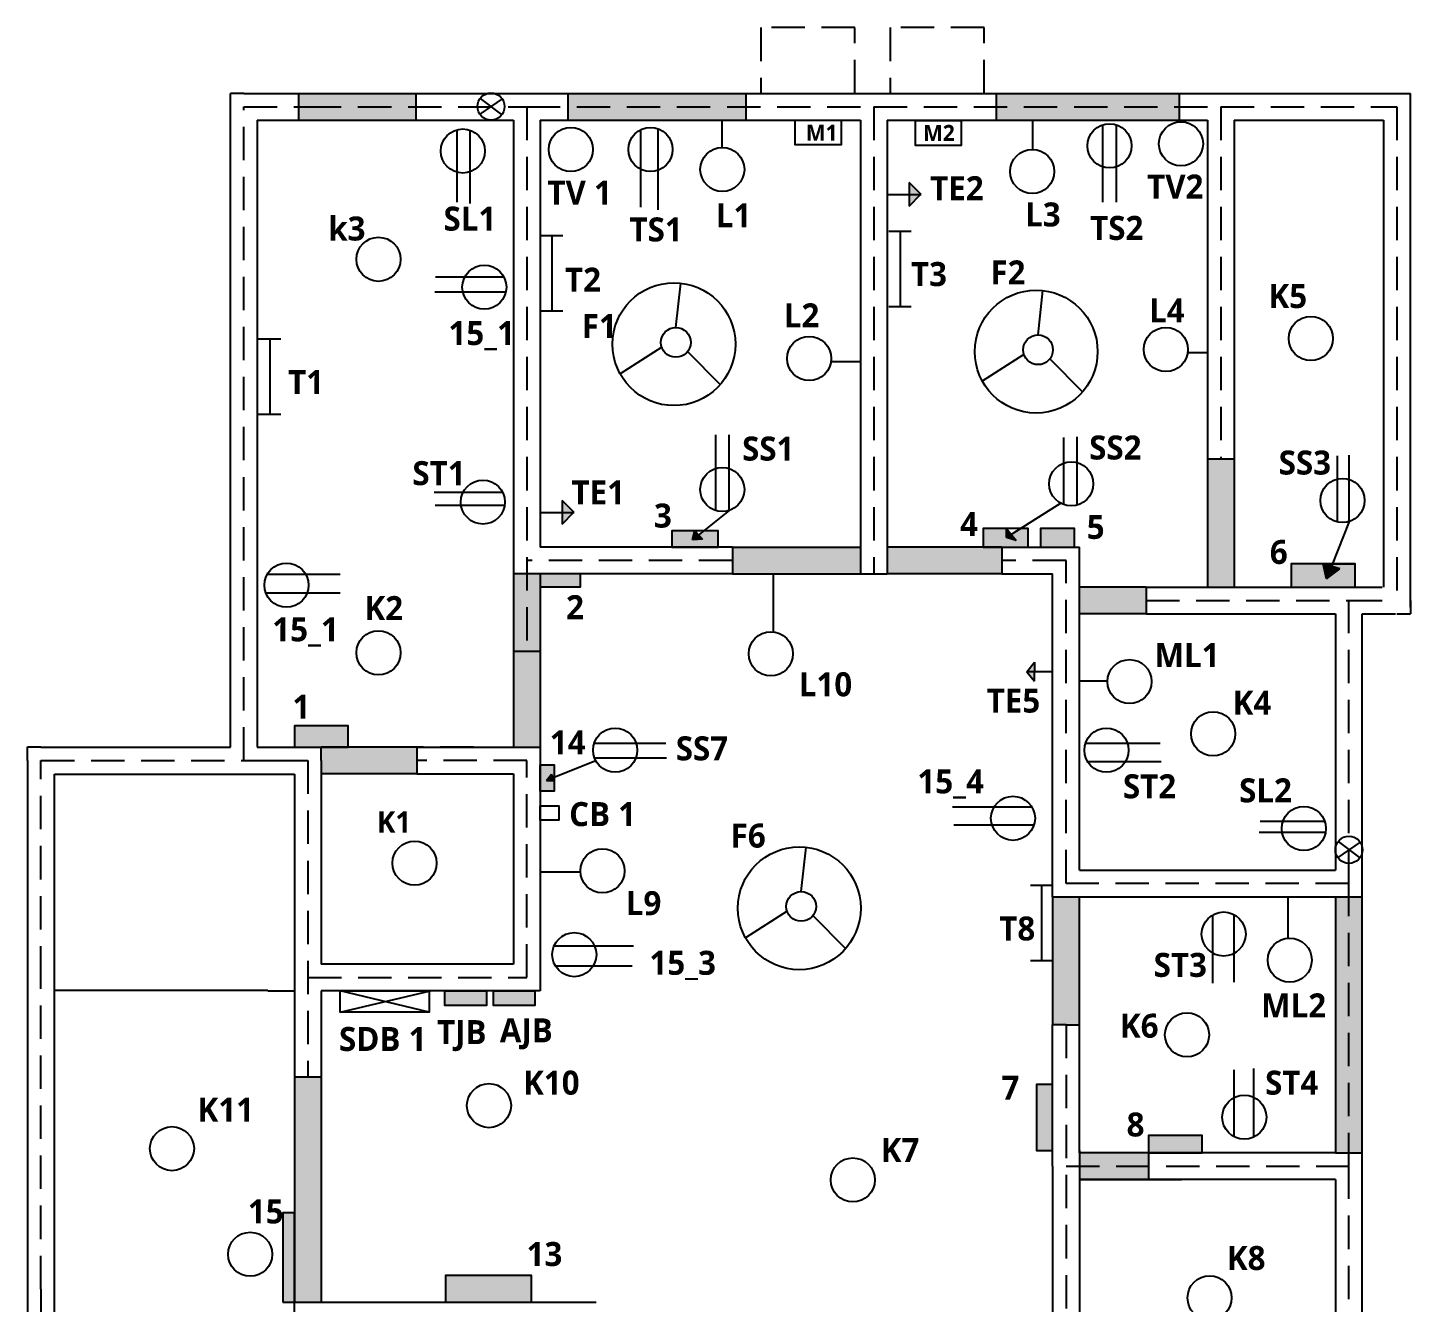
# Model space of a CAD drawing. Header units: inches. Extents: x 2496 to 3329, y -26 to 794.
# Drawn here: x 2496 to 3014, y 316 to 794 of the extents above; entities that cross this region are included whole.
import ezdxf

# ---------------------------------------------------------------- set-up
doc = ezdxf.new("R2010")
doc.units = ezdxf.units.IN
doc.header["$LTSCALE"] = 50
doc.header["$MEASUREMENT"] = 0
doc.linetypes.add('HIDDEN', pattern=[0.375, 0.25, -0.125])

msp = doc.modelspace()

# ---------------------------------------------------------------- hatches: boundary and pattern name
h = msp.add_hatch(color=120)
h.paths.add_polyline_path([(2641.53, 769.36), (2597.59, 769.36), (2597.59, 764.36), (2601.02, 764.36), (2641.53, 764.36)])
h.paths.add_polyline_path([(2641.53, 764.36), (2601.02, 764.36), (2597.59, 764.36), (2597.59, 759.36), (2641.53, 759.36)])
h.paths.add_polyline_path([(2765.26, 769.36), (2698.57, 769.36), (2698.57, 764.36), (2765.26, 764.36)])
h.paths.add_polyline_path([(2765.26, 764.36), (2698.57, 764.36), (2698.57, 759.36), (2765.26, 759.36)])
h.paths.add_polyline_path([(2927.54, 769.36), (2859, 769.36), (2859, 764.36), (2927.54, 764.36)])
h.paths.add_polyline_path([(2927.54, 764.36), (2859, 764.36), (2859, 759.36), (2927.54, 759.36)])
h = msp.add_hatch(color=256)
h.paths.add_polyline_path([(2826.25, 735.9), (2826.29, 731.49), (2830.62, 731.49), (2830.68, 731.54)])
h.paths.add_polyline_path([(2826.32, 727.12), (2830.62, 731.49), (2826.29, 731.49)])
h = msp.add_hatch(color=81)
h.paths.add_polyline_path([(2688.02, 560.36), (2678.02, 560.36), (2678.02, 524.36), (2688.02, 524.36)])
h.paths.add_polyline_path([(2641.84, 524.36), (2605.94, 524.36), (2605.94, 519.36), (2605.94, 514.36), (2641.84, 514.36)])
h.paths.add_polyline_path([(2808.02, 599.36), (2760.02, 599.36), (2760.02, 589.36), (2808.02, 589.36)])
h.paths.add_polyline_path([(2861.02, 599.36), (2818.02, 599.36), (2818.02, 589.36), (2861.02, 589.36)])
h.paths.add_polyline_path([(2915.02, 584.36), (2890.02, 584.36), (2890.02, 574.36), (2915.02, 574.36)])
h.paths.add_polyline_path([(2948.02, 632.36), (2938.02, 632.36), (2938.02, 584.36), (2948.02, 584.36)])
h.paths.add_polyline_path([(2890.02, 468.36), (2880.02, 468.36), (2880.02, 420.36), (2885.02, 420.36), (2890.02, 420.36)])
h.paths.add_polyline_path([(2820.02, 266.36), (2771.91, 266.31), (2771.92, 256.31), (2820.02, 256.36)])
h.paths.add_polyline_path([(2842.02, 160.36), (2831.87, 160.36), (2831.87, 150.3), (2832.02, 150.3), (2832.02, 125.36), (2842.02, 125.36)])
h = msp.add_hatch(color=256)
h.paths.add_polyline_path([(2696.22, 616.76), (2696.26, 612.35), (2700.59, 612.35), (2700.65, 612.41)])
h.paths.add_polyline_path([(2700.59, 612.35), (2696.26, 612.35), (2696.29, 607.98)])
h = msp.add_hatch(color=250)
h.paths.add_polyline_path([(2746, 605.43), (2737.29, 605.43), (2737.29, 599.36), (2754.7, 599.36), (2754.7, 605.43), (2749.33, 605.43), (2747.4, 603.88), (2748.84, 602.28), (2745.1, 602.03)])
h.paths.add_polyline_path([(2703.08, 589.36), (2688.02, 589.36), (2688.02, 584.48), (2703.08, 584.48)])
h.paths.add_polyline_path([(2693.28, 517.72), (2688.01, 517.72), (2688.01, 507.94), (2693.28, 507.94), (2693.28, 511.96), (2690.37, 511.96), (2692.3, 514.22), (2692.86, 512.94), (2693.28, 513.11)])
h.paths.add_polyline_path([(2862.71, 602.94), (2862.71, 606.35), (2853.96, 606.35), (2853.96, 599.36), (2870.79, 599.36), (2870.79, 606.35), (2868.11, 606.35), (2864.53, 604.09), (2866.3, 601.88)])
h.paths.add_polyline_path([(2888.24, 606.35), (2875.52, 606.35), (2875.52, 599.36), (2888.24, 599.36)])
h.paths.add_polyline_path([(2981.35, 593.1), (2969.4, 593.1), (2969.4, 584.36), (2993.31, 584.36), (2993.31, 593.1), (2984.82, 593.1), (2984.45, 592.18), (2987.59, 591.25), (2982.6, 587.51)])
h.paths.add_polyline_path([(2880.02, 398.01), (2873.97, 398.01), (2873.97, 373.29), (2880.02, 373.29)])
h.paths.add_polyline_path([(2684.73, 326.49), (2652.52, 326.49), (2652.52, 316.39), (2684.73, 316.39)])
h.paths.add_polyline_path([(2596.02, 349.87), (2591.61, 349.87), (2591.61, 316.39), (2596.02, 316.39)])
h.paths.add_polyline_path([(2691.37, 306.36), (2665.7, 306.36), (2665.7, 296.04), (2691.37, 296.04)])
h.paths.add_polyline_path([(2762.02, 180.71), (2751.45, 180.71), (2751.45, 175.23), (2753.7, 173.61), (2756.08, 176.73), (2757.66, 170.76), (2751.45, 170.64), (2751.45, 163.86), (2762.02, 163.86)])
h.paths.add_polyline_path([(2850.49, 82.92), (2842.02, 82.92), (2842.02, 62.48), (2850.49, 62.48)])
h.paths.add_polyline_path([(2901.22, 256.36), (2884.27, 256.36), (2884.27, 248.51), (2901.22, 248.51)])
h.paths.add_polyline_path([(2936, 378.95), (2915.88, 378.95), (2915.88, 372.36), (2936, 372.36)])
h = msp.add_hatch(color=256)
h.paths.add_polyline_path([(2862.71, 606.35), (2862.71, 602.94), (2864.53, 604.09)])
h.paths.add_polyline_path([(2864.53, 604.09), (2862.71, 602.94), (2866.3, 601.88)])
h = msp.add_hatch(color=256)
h.paths.add_polyline_path([(2747.4, 603.88), (2746, 605.43), (2745.1, 602.03)])
h.paths.add_polyline_path([(2748.84, 602.28), (2747.4, 603.88), (2745.1, 602.03)])
h = msp.add_hatch(color=256)
h.paths.add_polyline_path([(2984.45, 592.18), (2981.35, 593.1), (2982.6, 587.51)])
h.paths.add_polyline_path([(2984.45, 592.18), (2982.6, 587.51), (2987.59, 591.25)])
h = msp.add_hatch(color=81)
h.paths.add_polyline_path([(2683.02, 589.36), (2678.02, 589.36), (2678.02, 560.36), (2683.02, 560.36)])
h.paths.add_polyline_path([(2688.02, 589.36), (2683.02, 589.36), (2683.02, 560.36), (2688.02, 560.36)])
h = msp.add_hatch(color=256)
h.paths.add_polyline_path([(2873.2, 556.24), (2870.33, 552.66), (2873.2, 552.66)])
h.paths.add_polyline_path([(2873.2, 552.66), (2870.33, 552.66), (2873.2, 549.08)])
for color, points in [(250, [(2616.12, 532.35), (2596.02, 532.35), (2596.02, 524.36), (2616.12, 524.36)]), (58, [(2667.89, 433.07), (2652.3, 433.07), (2652.3, 427.65), (2667.89, 427.65)]), (151, [(2686.07, 433.07), (2670.48, 433.07), (2670.48, 427.65), (2686.07, 427.65)]), (3, [(2605.94, 400.73), (2596.02, 400.73), (2596.02, 316.39), (2605.94, 316.39)]), (256, [(2605.94, 400.73), (2596.02, 400.73), (2596.02, 316.39), (2605.94, 316.39)]), (81, [(2605.94, 400.73), (2596.02, 400.73), (2596.02, 316.39), (2605.94, 316.39)])]:
    msp.add_hatch(color=color).paths.add_polyline_path(points)
h = msp.add_hatch(color=256)
h.paths.add_polyline_path([(2692.3, 514.22), (2690.37, 511.96), (2692.86, 512.94)])
h.paths.add_polyline_path([(2692.86, 512.94), (2690.37, 511.96), (2693.28, 511.96)])
h = msp.add_hatch(color=120)
h.paths.add_polyline_path([(2991.02, 468.36), (2986.02, 468.36), (2986.02, 372.36), (2991.02, 372.36)])
h.paths.add_polyline_path([(2996.02, 468.36), (2991.02, 468.36), (2991.02, 372.36), (2996.02, 372.36)])
h.paths.add_polyline_path([(2991.02, 256.36), (2986.02, 256.36), (2986.02, 190.99), (2991.02, 190.99)])
h.paths.add_polyline_path([(2996.02, 256.36), (2991.02, 256.36), (2991.02, 190.99), (2996.02, 190.99)])
h = msp.add_hatch(color=91)
h.paths.add_polyline_path([(2915.88, 372.36), (2890.02, 372.36), (2890.02, 367.36), (2915.88, 367.36)])
h.paths.add_polyline_path([(2915.88, 367.36), (2890.02, 367.36), (2890.02, 362.36), (2915.88, 362.36)])

# ---------------------------------------------------------------- linework, layer by layer
at = {"linetype": 'HIDDEN'}
for p, q in [((2577.02, 769.36), (2572.02, 769.36)), ((2572.02, 764.36), (2572.02, 769.36)), ((3009.02, 769.36), (3014.02, 769.36)), ((3014.02, 764.36), (3014.02, 769.36)), ((2577.02, 519.36), (2577.02, 764.36)), ((2577.02, 764.36), (2601.02, 764.36)), ((2601.02, 764.36), (2683.02, 764.36)), ((2683.02, 764.36), (2813.02, 764.36)), ((2683.02, 764.36), (2683.02, 560.36)), ((2813.02, 764.36), (2943.02, 764.36)), ((2813.02, 764.36), (2813.02, 589.36)), ((2943.02, 764.36), (3009.02, 764.36)), ((2943.02, 764.36), (2943.02, 632.36)), ((3009.02, 764.36), (3009.02, 579.36)), ((2760.02, 594.36), (2683.02, 594.36)), ((2885.02, 594.36), (2861.02, 594.36)), ((2885.02, 473.36), (2885.02, 594.36)), ((2915.02, 584.36), (2915.02, 574.36)), ((2991.02, 584.36), (3004.02, 584.36)), ((2915.02, 579.36), (2991.02, 579.36)), ((2991.02, 473.36), (2991.02, 579.36)), ((2991.02, 579.36), (3009.02, 579.36)), ((3014.02, 579.36), (3014.02, 574.36)), ((2996.02, 574.36), (3009.02, 574.36)), ((3009.02, 574.36), (3014.02, 574.36)), ((2496.02, 519.36), (2496.02, 524.49)), ((2501.02, 524.36), (2496.02, 524.36)), ((2663.02, 524.36), (2641.84, 524.36)), ((2501.02, 437.36), (2501.02, 519.36)), ((2501.02, 519.36), (2577.02, 519.36)), ((2601.02, 519.36), (2600.98, 400.73)), ((2605.94, 519.36), (2605.94, 452.36)), ((2683.02, 519.36), (2641.84, 519.36)), ((2683.02, 438.06), (2683.02, 519.36)), ((2577.02, 514.22), (2582.02, 514.22)), ((2596.02, 514.22), (2596.02, 452.36)), ((2991.02, 473.36), (2885.02, 473.36)), ((2991.02, 367.36), (2991.02, 473.36)), ((2501.02, 321.36), (2501.02, 437.36)), ((2601.09, 438.07), (2683.02, 438.06)), ((2885.02, 420.36), (2885.02, 261.36)), ((2885.02, 367.36), (2991.02, 367.36)), ((2991.02, 261.36), (2991.02, 367.36)), ((2501.02, 321.36), (2501.02, 11.36))]:
    msp.add_line(p, q, dxfattribs=at)
for p, q in [((2577.02, 769.36), (3009.02, 769.36)), ((2597.59, 759.36), (2597.59, 769.36)), ((2641.53, 759.36), (2641.53, 769.36)), ((2673.81, 767.27), (2665.39, 761.54)), ((2665.53, 767.46), (2673.67, 761.35)), ((2698.57, 759.36), (2698.57, 769.36)), ((2765.26, 759.36), (2765.26, 769.36)), ((2859, 759.36), (2859, 769.36)), ((2927.54, 759.36), (2927.54, 769.36)), ((2572.02, 524.36), (2572.02, 764.36)), ((3014.02, 576.86), (3014.02, 764.36)), ((2582.02, 759.36), (2582.02, 524.36)), ((2582.02, 759.36), (2678.02, 759.36)), ((2678.02, 759.36), (2678.02, 560.36)), ((2688.02, 759.36), (2808.02, 759.36)), ((2688.02, 759.36), (2688.02, 599.36)), ((2688.02, 759.36), (2688.02, 599.36)), ((2756.25, 749.12), (2756.25, 759.38)), ((2808.02, 759.36), (2808.02, 589.36)), ((2818.02, 759.36), (2938.02, 759.36)), ((2818.02, 759.36), (2818.02, 589.36)), ((2818.02, 759.36), (2818.02, 589.36)), ((2872.64, 748.35), (2872.64, 759.36)), ((2898.71, 757.51), (2898.71, 728.59)), ((2903.83, 757.56), (2903.83, 728.59)), ((2938.02, 759.36), (2938.02, 632.36)), ((2948.02, 759.36), (3004.02, 759.36)), ((2948.02, 759.36), (2948.02, 632.36)), ((3004.02, 759.36), (3004.02, 584.36)), ((2656.83, 755.71), (2656.83, 728.61)), ((2661.67, 755.59), (2661.67, 728.13)), ((2725.63, 755.68), (2725.63, 726.68)), ((2732.13, 756.08), (2732.13, 725.7)), ((2830.73, 731.49), (2826.25, 735.9)), ((2826.25, 735.9), (2826.32, 727.12)), ((2818.02, 731.49), (2830.73, 731.49)), ((2826.32, 727.12), (2830.68, 731.54)), ((2688.21, 716.14), (2696.55, 716.14)), ((2692.38, 716.14), (2692.41, 687.79)), ((2818.68, 717.72), (2827.02, 717.72)), ((2822.85, 717.72), (2822.88, 689.36)), ((2674.46, 700.53), (2648.76, 700.53)), ((2675.17, 694.89), (2648.52, 694.89)), ((2738.86, 681.63), (2740.7, 698.22)), ((2874.55, 678.86), (2876.39, 695.46)), ((2827.02, 689.36), (2818.68, 689.36)), ((2696.55, 687.79), (2688.21, 687.79)), ((2582.53, 677.4), (2590.86, 677.4)), ((2586.69, 677.4), (2586.72, 649.05)), ((2733.58, 674.26), (2717.98, 664.32)), ((2743.27, 672.64), (2755.52, 660.26)), ((2797, 668.84), (2808.02, 668.84)), ((2869.27, 671.49), (2853.67, 661.55)), ((2878.96, 669.87), (2891.21, 657.49)), ((2930.65, 672.31), (2938.02, 672.31)), ((2590.86, 649.05), (2582.53, 649.05)), ((2753.84, 613), (2753.84, 641.45)), ((2758.83, 613.05), (2758.83, 641.45)), ((2884.26, 615.24), (2884.26, 640.36)), ((2889.21, 615.08), (2889.21, 640.65)), ((2938.02, 632.36), (2948.02, 632.36)), ((2938.02, 632.36), (2938.02, 584.36)), ((2948.02, 632.36), (2948.02, 584.36)), ((2986.71, 608.75), (2986.71, 633.57)), ((2991.08, 608.91), (2991.08, 633.73)), ((2674.02, 619.8), (2648.27, 619.8)), ((2700.7, 612.35), (2696.22, 616.76)), ((2696.22, 616.76), (2696.29, 607.98)), ((2674.74, 614.91), (2648.65, 614.91)), ((2687.99, 612.35), (2700.7, 612.35)), ((2696.29, 607.98), (2700.65, 612.41)), ((2758.83, 613.05), (2745.1, 602.03)), ((2883.03, 615.78), (2862.71, 602.94)), ((2862.71, 602.94), (2862.71, 606.35)), ((2862.71, 606.35), (2866.3, 601.88)), ((2991.08, 608.91), (2982.6, 587.51)), ((2745.1, 602.03), (2746, 605.43)), ((2748.84, 602.28), (2745.1, 602.03)), ((2746, 605.43), (2748.84, 602.28)), ((2866.3, 601.88), (2862.71, 602.94)), ((2760.02, 599.36), (2688.02, 599.36)), ((2760.02, 599.36), (2760.02, 589.36)), ((2760.02, 599.36), (2808.02, 599.36)), ((2861.02, 599.36), (2818.02, 599.36)), ((2861.02, 599.36), (2890.02, 599.36)), ((2861.02, 599.36), (2861.02, 589.36)), ((2890.02, 478.36), (2890.02, 599.36)), ((2982.6, 587.51), (2981.35, 593.1)), ((2981.35, 593.1), (2993.31, 593.1)), ((2987.59, 591.25), (2981.35, 593.1)), ((2982.6, 587.51), (2987.59, 591.25)), ((2585.83, 589.18), (2613.06, 589.18)), ((2688.02, 589.36), (2678.02, 589.36)), ((2688.02, 589.36), (2688.02, 560.36)), ((2688.02, 589.36), (2688.02, 560.36)), ((2760.02, 589.36), (2688.02, 589.36)), ((2760.02, 589.36), (2808.02, 589.36)), ((2775.46, 567.59), (2775.46, 589.19)), ((2808.02, 589.36), (2818.02, 589.36)), ((2861.02, 589.36), (2818.02, 589.36)), ((2861.02, 589.36), (2880.02, 589.36)), ((2880.02, 579.36), (2880.02, 589.36)), ((2585.25, 582.22), (2613.06, 582.22)), ((2915.02, 584.36), (2890.02, 584.36)), ((2915.02, 584.36), (2991.02, 584.36)), ((2880.02, 468.36), (2880.02, 579.36)), ((2890.02, 478.36), (2890.02, 579.36)), ((2915.02, 574.36), (2890.02, 574.36)), ((2915.02, 574.36), (2986.02, 574.36)), ((2986.02, 574.36), (2986.02, 478.36)), ((2996.02, 11.36), (2996.02, 574.36)), ((2678.02, 560.36), (2688.02, 560.36)), ((2678.02, 560.36), (2678.02, 524.36)), ((2688.02, 560.36), (2688.02, 524.36)), ((2870.33, 552.66), (2873.2, 556.24)), ((2873.2, 556.24), (2873.2, 552.66)), ((2880.02, 552.66), (2870.33, 552.66)), ((2870.33, 552.66), (2873.2, 549.08)), ((2873.2, 549.08), (2873.2, 552.66)), ((2900.56, 549.17), (2890.02, 549.17)), ((2501.02, 524.36), (2572.02, 524.36)), ((2582.02, 524.36), (2596.02, 524.36)), ((2596.02, 524.36), (2606.01, 524.36)), ((2605.94, 519.36), (2605.94, 524.36)), ((2641.84, 524.36), (2606.01, 524.36)), ((2641.84, 524.36), (2641.84, 514.36)), ((2641.84, 524.36), (2688.02, 524.36)), ((2688.01, 524.36), (2688.02, 433.08)), ((2708.28, 525.84), (2735.1, 525.84)), ((2892.38, 525.91), (2920.33, 525.91)), ((2496.02, 519.36), (2496.02, 11.36)), ((2577.02, 519.36), (2601.02, 519.36)), ((2579.73, 519.37), (2588.2, 519.37)), ((2708.9, 519.29), (2690.37, 511.96)), ((2708.38, 520.43), (2735.39, 520.43)), ((2893.1, 519.06), (2920.62, 519.06)), ((2506.02, 16.36), (2506.02, 514.22)), ((2506.02, 514.22), (2582.02, 514.22)), ((2582.02, 514.22), (2596.02, 514.22)), ((2596.02, 514.22), (2596.02, 433.06)), ((2641.84, 514.36), (2605.94, 514.36)), ((2605.94, 514.22), (2605.94, 443.06)), ((2641.84, 514.36), (2678.02, 514.36)), ((2678.02, 514.36), (2678.02, 443.06)), ((2690.37, 511.96), (2692.3, 514.22)), ((2693.28, 511.96), (2692.3, 514.22)), ((2690.37, 511.96), (2693.28, 511.96)), ((2872.3, 501.9), (2842.55, 501.9)), ((2873.01, 495.14), (2843.02, 495.14)), ((2982.24, 492.45), (2957.43, 492.45)), ((2981.92, 496.57), (2957.73, 496.57)), ((2995.23, 488.82), (2986.81, 483.08)), ((2986.95, 489.01), (2995.1, 482.9)), ((2785.8, 470.31), (2787.64, 486.9)), ((2703.1, 477.58), (2688.02, 477.57)), ((2890.02, 478.36), (2986.02, 478.36)), ((2871.69, 472.72), (2880.02, 472.72)), ((2875.85, 472.72), (2875.88, 444.36)), ((2880.02, 468.36), (2986.02, 468.36)), ((2880.02, 468.36), (2880.02, 420.36)), ((2890.02, 420.36), (2890.02, 468.36)), ((2968.25, 452.85), (2968.25, 468.36)), ((2986.02, 468.36), (2986.02, 372.36)), ((2986.02, 468.36), (2996.02, 468.36)), ((2780.52, 462.93), (2764.92, 453)), ((2790.21, 461.31), (2802.46, 448.93)), ((2939.93, 461.5), (2939.93, 435.96)), ((2947.88, 461.71), (2947.88, 436.39)), ((2693.22, 449.93), (2723.04, 449.93)), ((2596.02, 442.36), (2596.02, 400.73)), ((2678.02, 443.06), (2605.94, 443.06)), ((2693.72, 442.41), (2722.46, 442.41)), ((2880.02, 444.36), (2871.69, 444.36)), ((2586.02, 433.16), (2506.02, 433.16)), ((2586.02, 433.06), (2596.02, 433.06)), ((2596.02, 433.05), (2596.02, 433.05)), ((2688.02, 433.08), (2605.94, 433.06)), ((2605.94, 433.06), (2605.94, 400.73)), ((2613.09, 425.07), (2646.98, 433.07)), ((2646.5, 425.07), (2613.09, 433.06)), ((2880.02, 367.36), (2880.02, 420.36)), ((2885.02, 420.36), (2880.02, 420.36)), ((2885.02, 420.36), (2890.02, 420.36)), ((2890.02, 372.36), (2890.02, 420.36)), ((2605.94, 400.73), (2596.02, 400.73)), ((2596.02, 400.73), (2596.02, 316.39)), ((2605.94, 400.73), (2605.94, 316.39)), ((2947.98, 378.41), (2947.98, 403.53)), ((2955.36, 378.27), (2955.36, 403.96)), ((2890.02, 373.29), (2890.02, 362.36)), ((2986.02, 372.36), (2890.02, 372.36)), ((2915.88, 372.36), (2915.88, 362.36)), ((2986.02, 372.36), (2996.02, 372.36)), ((2880.02, 367.36), (2880.02, 266.36)), ((2986.02, 362.36), (2890.02, 362.36)), ((2890.02, 362.36), (2890.02, 266.36)), ((2890.02, 362.36), (2928.34, 362.36)), ((2986.02, 362.36), (2986.02, 266.36)), ((2596.02, 16.36), (2596.02, 316.39)), ((2596.02, 316.39), (2709.02, 316.39))]:
    msp.add_line(p, q)
for points in [[(2770.71, 769.36), (2805.96, 769.36), (2805.96, 793.97), (2770.71, 793.97)], [(2819.11, 769.36), (2854.36, 769.36), (2854.36, 793.97), (2819.11, 793.97)]]:
    msp.add_lwpolyline(points, close=True, dxfattribs=at)
for points in [[(2783.6, 759.36), (2800.74, 759.36), (2800.74, 750.02), (2783.6, 750.02)], [(2828.62, 759.15), (2845.76, 759.15), (2845.76, 749.81), (2828.62, 749.81)], [(2853.96, 599.36), (2870.79, 599.36), (2870.79, 606.35), (2853.96, 606.35)], [(2875.52, 599.36), (2888.24, 599.36), (2888.24, 606.35), (2875.52, 606.35)], [(2737.29, 599.36), (2754.7, 599.36), (2754.7, 605.43), (2737.29, 605.43)], [(2969.4, 584.36), (2993.31, 584.36), (2993.31, 593.1), (2969.4, 593.1)], [(2688.02, 584.48), (2703.08, 584.48), (2703.08, 589.36), (2688.02, 589.36)], [(2596.02, 524.36), (2616.12, 524.36), (2616.12, 532.35), (2596.02, 532.35)], [(2688.01, 517.72), (2693.28, 517.72), (2693.28, 507.94), (2688.01, 507.94)], [(2688.01, 502.41), (2695.07, 502.41), (2695.07, 497.01), (2688.01, 497.01)], [(2613.09, 433.06), (2646.5, 433.06), (2646.5, 425.07), (2613.09, 425.07)], [(2652.3, 433.07), (2667.89, 433.07), (2667.89, 427.65), (2652.3, 427.65)], [(2670.48, 433.07), (2686.07, 433.07), (2686.07, 427.65), (2670.48, 427.65)], [(2880.02, 398.01), (2873.97, 398.01), (2873.97, 373.29), (2880.02, 373.29)], [(2915.88, 372.36), (2936, 372.36), (2936, 378.95), (2915.88, 378.95)], [(2591.61, 316.39), (2596.02, 316.39), (2596.02, 349.87), (2591.61, 349.87)], [(2652.52, 316.39), (2684.73, 316.39), (2684.73, 326.49), (2652.52, 326.49)]]:
    msp.add_lwpolyline(points, close=True)
for centre, radius in [((2669.6, 764.41), 5.09), ((2699.53, 748.3), 8.26), ((2729.34, 748.3), 8.26), ((2901.34, 749.68), 8.26), ((2928.09, 750.47), 8.26), ((2659.06, 747.75), 8.26), ((2756.27, 740.86), 8.26), ((2872.38, 740.09), 8.26), ((2627.43, 707.18), 8.26), ((2667.11, 696.75), 8.26), ((2738.16, 675.36), 23.01), ((2873.85, 672.59), 23.01), ((2976.74, 677.52), 8.26), ((2738.86, 676.06), 5.58), ((2874.55, 673.29), 5.58), ((2922.45, 673.37), 8.26), ((2788.82, 670.03), 8.26), ((2756.26, 620.9), 8.26), ((2886.99, 623.04), 8.26), ((2666.58, 616.22), 8.26), ((2988.61, 616.79), 8.26), ((2593, 585.08), 8.26), ((2627.43, 559.76), 8.26), ((2774.44, 559.39), 8.26), ((2908.82, 548.95), 8.26), ((2940.13, 529.39), 8.26), ((2716.14, 523.28), 8.26), ((2900.21, 523.28), 8.26), ((2865.16, 497.74), 8.26), ((2974.1, 493.89), 8.26), ((2640.98, 480.95), 8.26), ((2785.1, 464.03), 23.01), ((2991.02, 485.95), 5.09), ((2711.35, 478.02), 8.26), ((2785.8, 464.73), 5.58), ((2944.09, 454.37), 8.26), ((2700.81, 446.66), 8.26), ((2968.83, 444.61), 8.26), ((2930.36, 416.62), 8.26), ((2668.84, 390.08), 8.26), ((2951.81, 385.73), 8.26), ((2550.09, 373.96), 8.26), ((2805.18, 362.24), 8.26), ((2579.41, 334.39), 8.26), ((2938.82, 318.08), 8.26)]:
    msp.add_circle(centre, radius)

# ---------------------------------------------------------------- texts
at = {"width": 65.6448, "attachment_point": 1}
for s, insert, char_height in [('{\\fYu Gothic UI Semibold|b0|i0|c0|p34;M1}', (2787.58, 757.6), 6), ('{\\fYu Gothic UI Semibold|b0|i0|c0|p34;M2}', (2831.5, 757.54), 6), ('{\\fYu Gothic UI Semibold|b0|i0|c0|p34;TV 1}', (2690.74, 736.7), 9), ('{\\fYu Gothic UI Semibold|b0|i0|c0|p34;TE2}', (2834.13, 738.31), 9), ('{\\fYu Gothic UI Semibold|b0|i0|c0|p34;\\C7;TV2}', (2915.41, 738.93), 9), ('{\\fYu Gothic UI Semibold|b0|i0|c0|p34;SL1}', (2651.82, 726.91), 9), ('{\\fYu Gothic UI Semibold|b0|i0|c0|p34;L1}', (2753.84, 728.17), 9), ('{\\fYu Gothic UI Semibold|b0|i0|c0|p34;L3}', (2869.7, 728.47), 9), ('{\\fYu Gothic UI Semibold|b0|i0|c0|p34;k3}', (2608.62, 723.21), 9), ('{\\fYu Gothic UI Semibold|b0|i0|c0|p34;TS1}', (2721.49, 722.86), 9), ('{\\fYu Gothic UI Semibold|b0|i0|c0|p34;TS2}', (2894.07, 723.43), 9), ('{\\fYu Gothic UI Semibold|b0|i0|c0|p34;T3}', (2826.94, 706.15), 9), ('{\\fYu Gothic UI Semibold|b0|i0|c0|p34;F2}', (2856.7, 706.75), 9), ('{\\fYu Gothic UI Semibold|b0|i0|c0|p34;T2}', (2697.33, 704.03), 9), ('{\\fYu Gothic UI Semibold|b0|i0|c0|p34;K5}', (2960.87, 697.92), 9), ('{\\fYu Gothic UI Semibold|b0|i0|c0|p34;L2}', (2779.29, 690.66), 9), ('{\\fYu Gothic UI Semibold|b0|i0|c0|p34;L4}', (2916.13, 692.52), 9), ('{\\fYu Gothic UI Semibold|b0|i0|c0|p34;15_1}', (2653.66, 684.05), 9), ('{\\fYu Gothic UI Semibold|b0|i0|c0|p34;F1}', (2703.61, 686.64), 9), ('{\\fYu Gothic UI Semibold|b0|i0|c0|p34;T1}', (2593.6, 665.71), 9), ('{\\fYu Gothic UI Semibold|b0|i0|c0|p34;SS1}', (2763.67, 640.76), 9), ('{\\fYu Gothic UI Semibold|b0|i0|c0|p34;SS2}', (2893.69, 641.16), 9), ('{\\fYu Gothic UI Semibold|b0|i0|c0|p34;SS3}', (2964.7, 635.52), 9), ('{\\fYu Gothic UI Semibold|b0|i0|c0|p34;ST1}', (2640.15, 631.55), 9), ('{\\fYu Gothic UI Semibold|b0|i0|c0|p34;TE1}', (2699.75, 624.35), 9), ('{\\fYu Gothic UI Semibold|b0|i0|c0|p34;3}', (2730.66, 615.65), 9), ('{\\fYu Gothic UI Semibold|b0|i0|c0|p34;4}', (2845.32, 612.56), 9), ('{\\fYu Gothic UI Semibold|b0|i0|c0|p34;5}', (2892.78, 611.42), 9), ('{\\fYu Gothic UI Semibold|b0|i0|c0|p34;6}', (2961.38, 602.03), 9), ('{\\fYu Gothic UI Semibold|b0|i0|c0|p34;K2}', (2622.2, 580.98), 9), ('{\\fYu Gothic UI Semibold|b0|i0|c0|p34;2}', (2697.73, 581.33), 9), ('{\\fYu Gothic UI Semibold|b0|i0|c0|p34;15_1}', (2587.66, 573.04), 9), ('{\\fYu Gothic UI Semibold|b0|i0|c0|p34;ML1}', (2918.17, 563.38), 9), ('{\\fYu Gothic UI Semibold|b0|i0|c0|p34;L10}', (2784.89, 552.44), 9), ('{\\fYu Gothic UI Semibold|b0|i0|c0|p34;1}', (2595.23, 544.06), 9), ('{\\fYu Gothic UI Semibold|b0|i0|c0|p34;TE5}', (2855.31, 546.34), 9), ('{\\fYu Gothic UI Semibold|b0|i0|c0|p34;K4}', (2947.45, 545.55), 9), ('{\\fYu Gothic UI Semibold|b0|i0|c0|p34;14}', (2691.62, 530.66), 9), ('{\\fYu Gothic UI Semibold|b0|i0|c0|p34;SS7}', (2738.83, 528.44), 9), ('{\\fYu Gothic UI Semibold|b0|i0|c0|p34;15_4}', (2829.34, 516.07), 9), ('{\\fYu Gothic UI Semibold|b0|i0|c0|p34;ST2}', (2906.35, 514.22), 9), ('{\\fYu Gothic UI Semibold|b0|i0|c0|p34;SL2}', (2949.86, 512.7), 9), ('{\\fYu Gothic UI Semibold|b0|i0|c0|p34;CB 1}', (2698.87, 503.81), 9), ('{\\fYu Gothic UI Semibold|b0|i0|c0|p34;K1}', (2626.85, 500.38), 8), ('{\\fYu Gothic UI Semibold|b0|i0|c0|p34;F6}', (2759.39, 495.75), 9), ('{\\fYu Gothic UI Semibold|b0|i0|c0|p34;L9}', (2720.1, 470.45), 9), ('{\\fYu Gothic UI Semibold|b0|i0|c0|p34;T8}', (2860.02, 460.95), 9), ('{\\fYu Gothic UI Semibold|b0|i0|c0|p34;15_3}', (2728.95, 448.09), 9), ('{\\fYu Gothic UI Semibold|b0|i0|c0|p34;ST3}', (2917.86, 447.31), 9), ('{\\fYu Gothic UI Semibold|b0|i0|c0|p34;ML2}', (2958.1, 432.12), 9), ('{\\fYu Gothic UI Semibold|b0|i0|c0|p34;SDB 1}', (2612.67, 419.55), 9), ('{\\fYu Gothic UI Semibold|b0|i0|c0|p34;TJB}', (2649.38, 422.12), 9), ('{\\fYu Gothic UI Semibold|b0|i0|c0|p34;AJB}', (2672.9, 422.79), 9), ('{\\fYu Gothic UI Semibold|b0|i0|c0|p34;K6}', (2905.22, 424.52), 9), ('{\\fYu Gothic UI Semibold|b0|i0|c0|p34;K10}', (2681.61, 403.18), 9), ('{\\fYu Gothic UI Semibold|b0|i0|c0|p34;7}', (2860.84, 401.27), 9), ('{\\fYu Gothic UI Semibold|b0|i0|c0|p34;ST4}', (2959.6, 403.18), 9), ('{\\fYu Gothic UI Semibold|b0|i0|c0|p34;K11}', (2559.66, 393.08), 9), ('{\\fYu Gothic UI Semibold|b0|i0|c0|p34;8}', (2907.73, 387.51), 9), ('{\\fYu Gothic UI Semibold|b0|i0|c0|p34;K7}', (2815.6, 377.99), 9), ('{\\fYu Gothic UI Semibold|b0|i0|c0|p34;15}', (2578.51, 354.94), 9), ('{\\fYu Gothic UI Semibold|b0|i0|c0|p34;13}', (2682.94, 338.98), 9), ('{\\fYu Gothic UI Semibold|b0|i0|c0|p34;K8}', (2945.29, 337.49), 9)]:
    msp.add_mtext(s, dxfattribs=dict(at, insert=insert, char_height=char_height))

doc.saveas('drawing.dxf')
